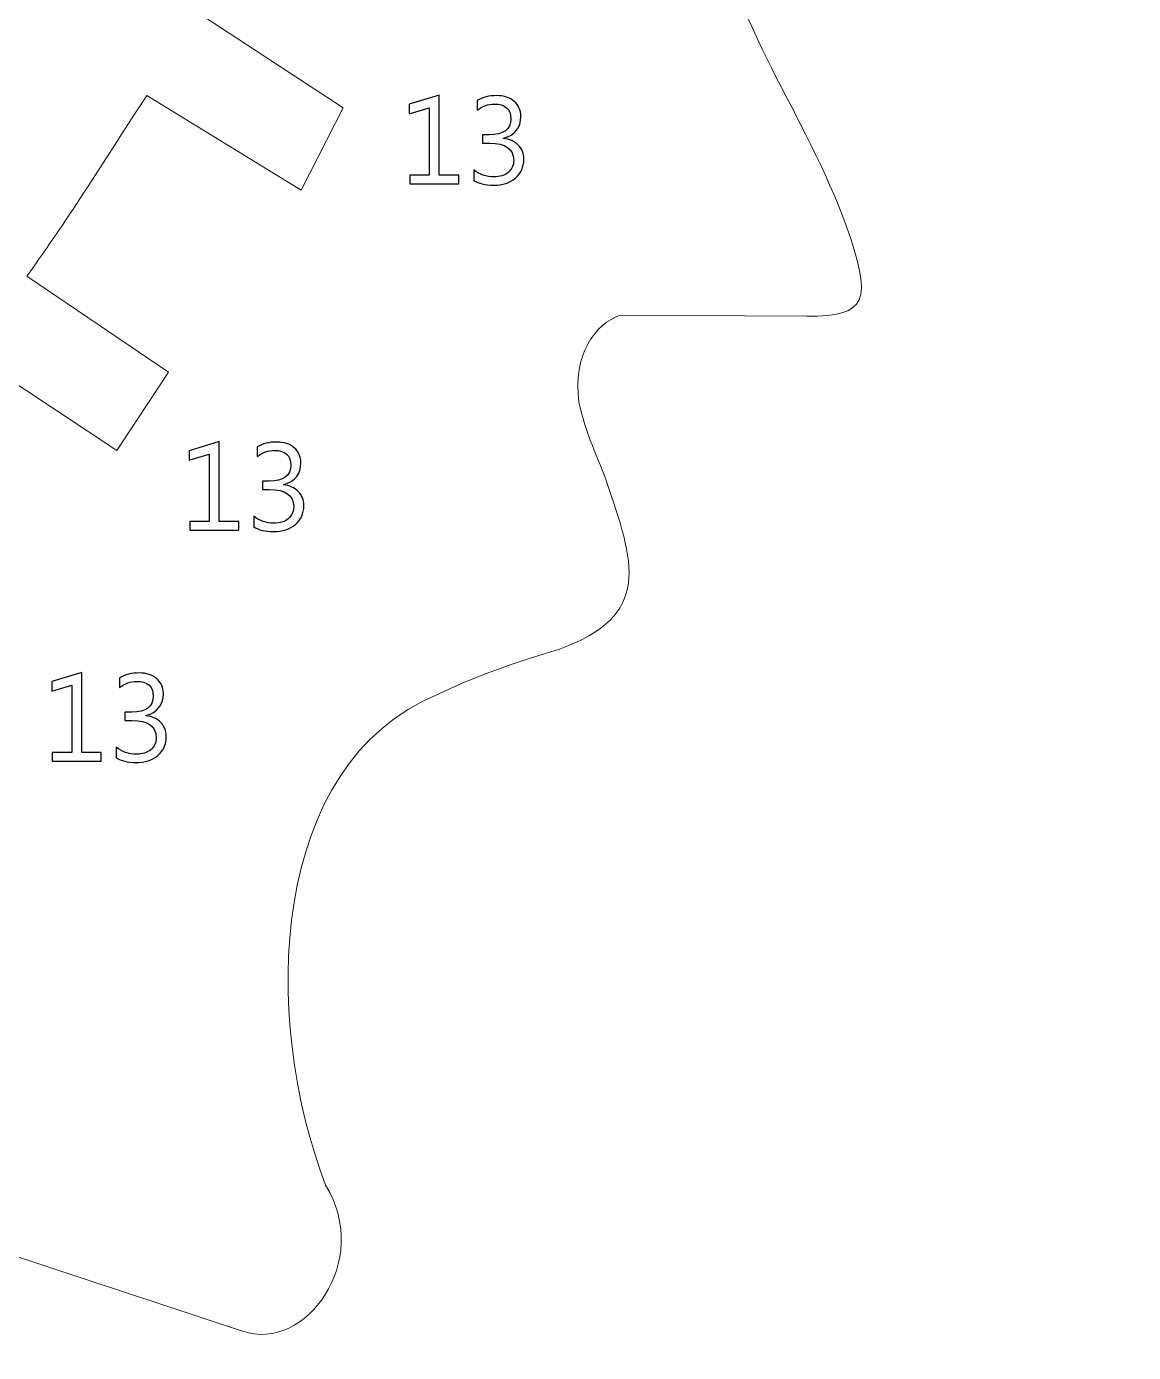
# Model space of a CAD drawing. Header units: centimetres. Extents: x -19.4 to 19.9, y -26.5 to 22.7.
# Drawn here: x -8.657 to -4.869, y -14.637 to -10.098 of the extents above; entities that cross this region are included whole.
import ezdxf

# ---------------------------------------------------------------- set-up
doc = ezdxf.new("R2010")
doc.units = ezdxf.units.CM
doc.header["$MEASUREMENT"] = 0
doc.layers.add('Camada 1', color=7, linetype='Continuous')

msp = doc.modelspace()

# ---------------------------------------------------------------- linework, layer by layer
at = {"layer": 'Camada 1', "color": 7, "lineweight": 9}
msp.add_open_spline([(-6.76683, -11.38278), (-6.74871, -11.4697), (-6.72295, -11.52728), (-6.67687, -11.64164), (-6.67687, -11.64164), (-6.57445, -11.94024), (-6.51593, -12.1125), (-6.83295, -12.22936), (-6.83295, -12.22936), (-6.99585, -12.2767), (-7.13297, -12.32834), (-7.24879, -12.38358), (-7.24879, -12.38358), (-7.82757, -12.62274), (-7.85527, -13.48484), (-7.63347, -14.06444), (-7.63347, -14.06444), (-7.47421, -14.32374), (-7.70117, -14.63668), (-7.91789, -14.5641), (-7.91789, -14.5641), (-7.91789, -14.5641), (-10.08633, -13.84716), (-10.08633, -13.84716), (-10.08633, -13.84716), (-10.02393, -13.61204), (-9.96019, -13.38448), (-9.87633, -13.1494), (-9.87633, -13.1494), (-9.87633, -13.1494), (-9.33239, -13.37182), (-9.33239, -13.37182), (-9.33239, -13.37182), (-9.33239, -13.37182), (-9.22481, -13.0654), (-9.22481, -13.0654), (-9.22481, -13.0654), (-9.22481, -13.0654), (-9.76633, -12.83164), (-9.76633, -12.83164), (-9.76633, -12.83164), (-9.64873, -12.57712), (-9.54787, -12.33492), (-9.41765, -12.09314), (-9.41765, -12.09314), (-9.41765, -12.09314), (-8.85809, -12.40204), (-8.85809, -12.40204), (-8.85809, -12.40204), (-8.85809, -12.40204), (-8.69055, -12.12446), (-8.69055, -12.12446), (-8.69055, -12.12446), (-8.69055, -12.12446), (-9.24659, -11.80396), (-9.24659, -11.80396), (-9.24659, -11.80396), (-9.11901, -11.58828), (-8.99819, -11.4043), (-8.86359, -11.20852), (-8.86359, -11.20852), (-8.86359, -11.20852), (-8.34777, -11.54894), (-8.34777, -11.54894), (-8.34777, -11.54894), (-8.34777, -11.54894), (-8.17145, -11.28124), (-8.17145, -11.28124), (-8.17145, -11.28124), (-8.17145, -11.28124), (-8.65591, -10.9527), (-8.65591, -10.9527), (-8.65591, -10.9527), (-8.51197, -10.75264), (-8.37829, -10.5387), (-8.24583, -10.334), (-8.24583, -10.334), (-8.24583, -10.334), (-7.71707, -10.65832), (-7.71707, -10.65832), (-7.71707, -10.65832), (-7.71707, -10.65832), (-7.57381, -10.37686), (-7.57381, -10.37686), (-7.57381, -10.37686), (-7.57381, -10.37686), (-8.09615, -10.03456), (-8.09615, -10.03456), (-8.09615, -10.03456), (-7.59241, -9.0435), (-8.27941, -8.2905), (-9.04069, -8.12904), (-9.04069, -8.12904), (-10.66691, -7.8021), (-12.06541, -7.94906), (-13.56203, -8.7614), (-13.56203, -8.7614), (-14.57819, -9.28674), (-15.58061, -9.91446), (-16.57491, -10.54602), (-16.57491, -10.54602), (-17.18455, -10.87594), (-17.60471, -11.19962), (-18.30145, -11.43736), (-18.30145, -11.43736), (-18.51791, -11.50392), (-18.64075, -11.5434), (-18.72211, -11.50068), (-18.72211, -11.50068), (-19.04599, -10.97724), (-19.24217, -10.20448), (-19.20103, -8.4666), (-19.20103, -8.4666), (-19.09115, -6.9704), (-18.98011, -6.23318), (-18.64917, -5.71282), (-18.64917, -5.71282), (-18.12843, -5.41954), (-16.42983, -5.4732), (-14.17279, -5.69644), (-14.17279, -5.69644), (-12.59713, -5.8132), (-10.94901, -6.11576), (-9.20945, -6.08744), (-9.20945, -6.08744), (-8.42445, -6.06216), (-7.82795, -5.0482), (-7.06097, -3.88938), (-7.06097, -3.88938), (-6.64491, -3.95778), (-6.30525, -3.89046), (-6.08249, -3.7006), (-6.08249, -3.7006), (-5.86699, -3.49026), (-5.74617, -3.24138), (-5.75059, -2.94712), (-5.75059, -2.94712), (-5.75149, -2.86314), (-5.69279, -2.8323), (-5.59957, -2.86608), (-5.59957, -2.86608), (-4.47221, -3.0973), (-3.40305, -3.22804), (-2.41895, -3.22062), (-2.41895, -3.22062), (-2.41895, -3.22062), (-1.77003, -3.23234), (-1.77003, -3.23234), (-1.77003, -3.23234), (-0.87447, -3.24906), (-0.32399, -3.41642), (-0.18121, -3.97342), (-0.18121, -3.97342), (-0.14813, -4.13554), (-0.15543, -5.22904), (-0.15387, -5.43948), (-0.15387, -5.43948), (-0.15387, -5.43948), (-0.15743, -7.64222), (-0.15743, -7.64222), (-0.15743, -7.64222), (-0.15743, -7.64222), (-2.20267, -7.645), (-2.20267, -7.645), (-2.20267, -7.645), (-2.20267, -7.645), (-2.19953, -7.97034), (-2.19953, -7.97034), (-2.19953, -7.97034), (-2.19953, -7.97034), (-0.15701, -7.97596), (-0.15701, -7.97596), (-0.15701, -7.97596), (-0.15701, -7.97596), (-0.16645, -10.71776), (-0.16645, -10.71776), (-0.16645, -10.71776), (-0.16645, -10.71776), (-0.75615, -10.77694), (-0.75615, -10.77694), (-0.75615, -10.77694), (-0.75615, -10.77694), (-1.04291, -9.16998), (-1.04291, -9.16998), (-1.04291, -9.16998), (-1.04291, -9.16998), (-2.87295, -9.44022), (-2.87295, -9.44022), (-2.87295, -9.44022), (-2.87295, -9.44022), (-2.57195, -10.98864), (-2.57195, -10.98864), (-2.57195, -10.98864), (-2.57195, -10.98864), (-3.53409, -11.08754), (-3.53409, -11.08754), (-3.53409, -11.08754), (-3.53855, -10.7036), (-3.58297, -10.33826), (-3.67875, -10.00016), (-3.67875, -10.00016), (-3.80783, -9.55308), (-3.96665, -9.2158), (-4.20319, -9.13908), (-4.20319, -9.13908), (-4.20319, -9.13908), (-6.13297, -9.13932), (-6.13297, -9.13932), (-6.13297, -9.13932), (-6.27051, -9.14652), (-6.33229, -9.3669), (-6.28679, -9.711), (-6.28679, -9.711), (-6.25047, -10.08376), (-5.99101, -10.392), (-5.85165, -10.7826), (-5.85165, -10.7826), (-5.75939, -11.04118), (-5.78273, -11.09112), (-5.98721, -11.08974), (-5.98721, -11.08974), (-5.98721, -11.08974), (-6.62533, -11.08666), (-6.62533, -11.08666), (-6.62533, -11.08666), (-6.71087, -11.11392), (-6.78947, -11.22472), (-6.76683, -11.38278)], degree=3, knots=[0, 0, 0, 0, 0.0172414, 0.0172414, 0.0172414, 0.0172414, 0.0344828, 0.0344828, 0.0344828, 0.0344828, 0.0517241, 0.0517241, 0.0517241, 0.0517241, 0.0689655, 0.0689655, 0.0689655, 0.0689655, 0.0862069, 0.0862069, 0.0862069, 0.0862069, 0.1034483, 0.1034483, 0.1034483, 0.1034483, 0.1206897, 0.1206897, 0.1206897, 0.1206897, 0.137931, 0.137931, 0.137931, 0.137931, 0.1551724, 0.1551724, 0.1551724, 0.1551724, 0.1724138, 0.1724138, 0.1724138, 0.1724138, 0.1896552, 0.1896552, 0.1896552, 0.1896552, 0.2068966, 0.2068966, 0.2068966, 0.2068966, 0.2241379, 0.2241379, 0.2241379, 0.2241379, 0.2413793, 0.2413793, 0.2413793, 0.2413793, 0.2586207, 0.2586207, 0.2586207, 0.2586207, 0.2758621, 0.2758621, 0.2758621, 0.2758621, 0.2931034, 0.2931034, 0.2931034, 0.2931034, 0.3103448, 0.3103448, 0.3103448, 0.3103448, 0.3275862, 0.3275862, 0.3275862, 0.3275862, 0.3448276, 0.3448276, 0.3448276, 0.3448276, 0.362069, 0.362069, 0.362069, 0.362069, 0.3793103, 0.3793103, 0.3793103, 0.3793103, 0.3965517, 0.3965517, 0.3965517, 0.3965517, 0.4137931, 0.4137931, 0.4137931, 0.4137931, 0.4310345, 0.4310345, 0.4310345, 0.4310345, 0.4482759, 0.4482759, 0.4482759, 0.4482759, 0.4655172, 0.4655172, 0.4655172, 0.4655172, 0.4827586, 0.4827586, 0.4827586, 0.4827586, 0.5, 0.5, 0.5, 0.5, 0.5172414, 0.5172414, 0.5172414, 0.5172414, 0.5344828, 0.5344828, 0.5344828, 0.5344828, 0.5517241, 0.5517241, 0.5517241, 0.5517241, 0.5689655, 0.5689655, 0.5689655, 0.5689655, 0.5862069, 0.5862069, 0.5862069, 0.5862069, 0.6034483, 0.6034483, 0.6034483, 0.6034483, 0.6206897, 0.6206897, 0.6206897, 0.6206897, 0.637931, 0.637931, 0.637931, 0.637931, 0.6551724, 0.6551724, 0.6551724, 0.6551724, 0.6724138, 0.6724138, 0.6724138, 0.6724138, 0.6896552, 0.6896552, 0.6896552, 0.6896552, 0.7068966, 0.7068966, 0.7068966, 0.7068966, 0.7241379, 0.7241379, 0.7241379, 0.7241379, 0.7413793, 0.7413793, 0.7413793, 0.7413793, 0.7586207, 0.7586207, 0.7586207, 0.7586207, 0.7758621, 0.7758621, 0.7758621, 0.7758621, 0.7931034, 0.7931034, 0.7931034, 0.7931034, 0.8103448, 0.8103448, 0.8103448, 0.8103448, 0.8275862, 0.8275862, 0.8275862, 0.8275862, 0.8448276, 0.8448276, 0.8448276, 0.8448276, 0.862069, 0.862069, 0.862069, 0.862069, 0.8793103, 0.8793103, 0.8793103, 0.8793103, 0.8965517, 0.8965517, 0.8965517, 0.8965517, 0.9137931, 0.9137931, 0.9137931, 0.9137931, 0.9310345, 0.9310345, 0.9310345, 0.9310345, 0.9482759, 0.9482759, 0.9482759, 0.9482759, 0.9655172, 0.9655172, 0.9655172, 0.9655172, 1, 1, 1, 1], dxfattribs=at)
at = {"layer": 'Camada 1', "color": 7}
for points, knots in [([(-7.17802, -10.6361), (-7.17802, -10.6361), (-7.34566, -10.6361), (-7.34566, -10.6361), (-7.34566, -10.6361), (-7.34566, -10.6361), (-7.34566, -10.60647), (-7.34566, -10.60647), (-7.34566, -10.60647), (-7.34566, -10.60647), (-7.27878, -10.60647), (-7.27878, -10.60647), (-7.27878, -10.60647), (-7.27878, -10.60647), (-7.27878, -10.37603), (-7.27878, -10.37603), (-7.27878, -10.37603), (-7.27878, -10.37603), (-7.34736, -10.39649), (-7.34736, -10.39649), (-7.34736, -10.39649), (-7.34736, -10.39649), (-7.34736, -10.36432), (-7.34736, -10.36432), (-7.34736, -10.36432), (-7.34736, -10.36432), (-7.24491, -10.33299), (-7.24491, -10.33299), (-7.24491, -10.33299), (-7.24491, -10.33299), (-7.24491, -10.60647), (-7.24491, -10.60647), (-7.24491, -10.60647), (-7.24491, -10.60647), (-7.17802, -10.60647), (-7.17802, -10.60647), (-7.17802, -10.60647), (-7.17802, -10.60647), (-7.17802, -10.6361), (-7.17802, -10.6361)], [0, 0, 0, 0, 0.0909091, 0.0909091, 0.0909091, 0.0909091, 0.1818182, 0.1818182, 0.1818182, 0.1818182, 0.2727273, 0.2727273, 0.2727273, 0.2727273, 0.3636364, 0.3636364, 0.3636364, 0.3636364, 0.4545455, 0.4545455, 0.4545455, 0.4545455, 0.5454545, 0.5454545, 0.5454545, 0.5454545, 0.6363636, 0.6363636, 0.6363636, 0.6363636, 0.7272727, 0.7272727, 0.7272727, 0.7272727, 0.8181818, 0.8181818, 0.8181818, 0.8181818, 1, 1, 1, 1]), ([(-7.1268, -10.62509), (-7.1268, -10.62509), (-7.1268, -10.58869), (-7.1268, -10.58869), (-7.1268, -10.58869), (-7.10655, -10.60477), (-7.08362, -10.61282), (-7.05814, -10.61282), (-7.05814, -10.61282), (-7.0374, -10.61282), (-7.02089, -10.60767), (-7.00854, -10.59729), (-7.00854, -10.59729), (-6.9962, -10.58692), (-6.99006, -10.57295), (-6.99006, -10.55545), (-6.99006, -10.55545), (-6.99006, -10.51665), (-7.01757, -10.49724), (-7.07254, -10.49724), (-7.07254, -10.49724), (-7.07254, -10.49724), (-7.09716, -10.49724), (-7.09716, -10.49724), (-7.09716, -10.49724), (-7.09716, -10.49724), (-7.09716, -10.46846), (-7.09716, -10.46846), (-7.09716, -10.46846), (-7.09716, -10.46846), (-7.07374, -10.46846), (-7.07374, -10.46846), (-7.07374, -10.46846), (-7.0247, -10.46846), (-7.00022, -10.45025), (-7.00022, -10.41392), (-7.00022, -10.41392), (-7.00022, -10.38026), (-7.01892, -10.36347), (-7.05631, -10.36347), (-7.05631, -10.36347), (-7.07719, -10.36347), (-7.09688, -10.37052), (-7.11537, -10.38464), (-7.11537, -10.38464), (-7.11537, -10.38464), (-7.11537, -10.35162), (-7.11537, -10.35162), (-7.11537, -10.35162), (-7.09632, -10.34033), (-7.07381, -10.33468), (-7.04791, -10.33468), (-7.04791, -10.33468), (-7.02294, -10.33468), (-7.00297, -10.34131), (-6.98794, -10.35451), (-6.98794, -10.35451), (-6.97298, -10.36777), (-6.9655, -10.38471), (-6.9655, -10.40538), (-6.9655, -10.40538), (-6.9655, -10.4444), (-6.98533, -10.46952), (-7.02505, -10.48066), (-7.02505, -10.48066), (-7.02505, -10.48066), (-7.02505, -10.48151), (-7.02505, -10.48151), (-7.02505, -10.48151), (-7.00375, -10.48356), (-6.98681, -10.49104), (-6.97425, -10.50395), (-6.97425, -10.50395), (-6.96162, -10.51686), (-6.95534, -10.53295), (-6.95534, -10.55221), (-6.95534, -10.55221), (-6.95534, -10.57888), (-6.96487, -10.60033), (-6.98399, -10.6167), (-6.98399, -10.6167), (-7.00311, -10.633), (-7.0283, -10.64118), (-7.05956, -10.64118), (-7.05956, -10.64118), (-7.08771, -10.64118), (-7.11014, -10.63582), (-7.1268, -10.62509)], [0, 0, 0, 0, 0.0434783, 0.0434783, 0.0434783, 0.0434783, 0.0869565, 0.0869565, 0.0869565, 0.0869565, 0.1304348, 0.1304348, 0.1304348, 0.1304348, 0.173913, 0.173913, 0.173913, 0.173913, 0.2173913, 0.2173913, 0.2173913, 0.2173913, 0.2608696, 0.2608696, 0.2608696, 0.2608696, 0.3043478, 0.3043478, 0.3043478, 0.3043478, 0.3478261, 0.3478261, 0.3478261, 0.3478261, 0.3913043, 0.3913043, 0.3913043, 0.3913043, 0.4347826, 0.4347826, 0.4347826, 0.4347826, 0.4782609, 0.4782609, 0.4782609, 0.4782609, 0.5217391, 0.5217391, 0.5217391, 0.5217391, 0.5652174, 0.5652174, 0.5652174, 0.5652174, 0.6086957, 0.6086957, 0.6086957, 0.6086957, 0.6521739, 0.6521739, 0.6521739, 0.6521739, 0.6956522, 0.6956522, 0.6956522, 0.6956522, 0.7391304, 0.7391304, 0.7391304, 0.7391304, 0.7826087, 0.7826087, 0.7826087, 0.7826087, 0.826087, 0.826087, 0.826087, 0.826087, 0.8695652, 0.8695652, 0.8695652, 0.8695652, 0.9130435, 0.9130435, 0.9130435, 0.9130435, 1, 1, 1, 1]), ([(-7.93082, -11.82176), (-7.93082, -11.82176), (-8.09846, -11.82176), (-8.09846, -11.82176), (-8.09846, -11.82176), (-8.09846, -11.82176), (-8.09846, -11.79213), (-8.09846, -11.79213), (-8.09846, -11.79213), (-8.09846, -11.79213), (-8.03158, -11.79213), (-8.03158, -11.79213), (-8.03158, -11.79213), (-8.03158, -11.79213), (-8.03158, -11.56169), (-8.03158, -11.56169), (-8.03158, -11.56169), (-8.03158, -11.56169), (-8.10016, -11.58215), (-8.10016, -11.58215), (-8.10016, -11.58215), (-8.10016, -11.58215), (-8.10016, -11.54998), (-8.10016, -11.54998), (-8.10016, -11.54998), (-8.10016, -11.54998), (-7.99771, -11.51865), (-7.99771, -11.51865), (-7.99771, -11.51865), (-7.99771, -11.51865), (-7.99771, -11.79213), (-7.99771, -11.79213), (-7.99771, -11.79213), (-7.99771, -11.79213), (-7.93082, -11.79213), (-7.93082, -11.79213), (-7.93082, -11.79213), (-7.93082, -11.79213), (-7.93082, -11.82176), (-7.93082, -11.82176)], [0, 0, 0, 0, 0.0909091, 0.0909091, 0.0909091, 0.0909091, 0.1818182, 0.1818182, 0.1818182, 0.1818182, 0.2727273, 0.2727273, 0.2727273, 0.2727273, 0.3636364, 0.3636364, 0.3636364, 0.3636364, 0.4545455, 0.4545455, 0.4545455, 0.4545455, 0.5454545, 0.5454545, 0.5454545, 0.5454545, 0.6363636, 0.6363636, 0.6363636, 0.6363636, 0.7272727, 0.7272727, 0.7272727, 0.7272727, 0.8181818, 0.8181818, 0.8181818, 0.8181818, 1, 1, 1, 1]), ([(-7.8796, -11.81075), (-7.8796, -11.81075), (-7.8796, -11.77435), (-7.8796, -11.77435), (-7.8796, -11.77435), (-7.85935, -11.79043), (-7.83642, -11.79848), (-7.81094, -11.79848), (-7.81094, -11.79848), (-7.7902, -11.79848), (-7.77369, -11.79333), (-7.76134, -11.78295), (-7.76134, -11.78295), (-7.749, -11.77258), (-7.74286, -11.75861), (-7.74286, -11.74111), (-7.74286, -11.74111), (-7.74286, -11.70231), (-7.77037, -11.6829), (-7.82534, -11.6829), (-7.82534, -11.6829), (-7.82534, -11.6829), (-7.84996, -11.6829), (-7.84996, -11.6829), (-7.84996, -11.6829), (-7.84996, -11.6829), (-7.84996, -11.65412), (-7.84996, -11.65412), (-7.84996, -11.65412), (-7.84996, -11.65412), (-7.82654, -11.65412), (-7.82654, -11.65412), (-7.82654, -11.65412), (-7.7775, -11.65412), (-7.75302, -11.63591), (-7.75302, -11.59958), (-7.75302, -11.59958), (-7.75302, -11.56592), (-7.77172, -11.54913), (-7.80911, -11.54913), (-7.80911, -11.54913), (-7.82999, -11.54913), (-7.84968, -11.55618), (-7.86817, -11.5703), (-7.86817, -11.5703), (-7.86817, -11.5703), (-7.86817, -11.53728), (-7.86817, -11.53728), (-7.86817, -11.53728), (-7.84912, -11.52599), (-7.82661, -11.52034), (-7.80071, -11.52034), (-7.80071, -11.52034), (-7.77574, -11.52034), (-7.75577, -11.52697), (-7.74074, -11.54017), (-7.74074, -11.54017), (-7.72578, -11.55343), (-7.7183, -11.57037), (-7.7183, -11.59104), (-7.7183, -11.59104), (-7.7183, -11.63006), (-7.73813, -11.65518), (-7.77785, -11.66632), (-7.77785, -11.66632), (-7.77785, -11.66632), (-7.77785, -11.66717), (-7.77785, -11.66717), (-7.77785, -11.66717), (-7.75655, -11.66922), (-7.73961, -11.6767), (-7.72705, -11.68961), (-7.72705, -11.68961), (-7.71442, -11.70252), (-7.70814, -11.71861), (-7.70814, -11.73787), (-7.70814, -11.73787), (-7.70814, -11.76454), (-7.71767, -11.78599), (-7.73679, -11.80236), (-7.73679, -11.80236), (-7.75591, -11.81866), (-7.7811, -11.82684), (-7.81236, -11.82684), (-7.81236, -11.82684), (-7.84051, -11.82684), (-7.86294, -11.82148), (-7.8796, -11.81075)], [0, 0, 0, 0, 0.0434783, 0.0434783, 0.0434783, 0.0434783, 0.0869565, 0.0869565, 0.0869565, 0.0869565, 0.1304348, 0.1304348, 0.1304348, 0.1304348, 0.173913, 0.173913, 0.173913, 0.173913, 0.2173913, 0.2173913, 0.2173913, 0.2173913, 0.2608696, 0.2608696, 0.2608696, 0.2608696, 0.3043478, 0.3043478, 0.3043478, 0.3043478, 0.3478261, 0.3478261, 0.3478261, 0.3478261, 0.3913043, 0.3913043, 0.3913043, 0.3913043, 0.4347826, 0.4347826, 0.4347826, 0.4347826, 0.4782609, 0.4782609, 0.4782609, 0.4782609, 0.5217391, 0.5217391, 0.5217391, 0.5217391, 0.5652174, 0.5652174, 0.5652174, 0.5652174, 0.6086957, 0.6086957, 0.6086957, 0.6086957, 0.6521739, 0.6521739, 0.6521739, 0.6521739, 0.6956522, 0.6956522, 0.6956522, 0.6956522, 0.7391304, 0.7391304, 0.7391304, 0.7391304, 0.7826087, 0.7826087, 0.7826087, 0.7826087, 0.826087, 0.826087, 0.826087, 0.826087, 0.8695652, 0.8695652, 0.8695652, 0.8695652, 0.9130435, 0.9130435, 0.9130435, 0.9130435, 1, 1, 1, 1]), ([(-8.40132, -12.6122), (-8.40132, -12.6122), (-8.56896, -12.6122), (-8.56896, -12.6122), (-8.56896, -12.6122), (-8.56896, -12.6122), (-8.56896, -12.58257), (-8.56896, -12.58257), (-8.56896, -12.58257), (-8.56896, -12.58257), (-8.50208, -12.58257), (-8.50208, -12.58257), (-8.50208, -12.58257), (-8.50208, -12.58257), (-8.50208, -12.35213), (-8.50208, -12.35213), (-8.50208, -12.35213), (-8.50208, -12.35213), (-8.57066, -12.37259), (-8.57066, -12.37259), (-8.57066, -12.37259), (-8.57066, -12.37259), (-8.57066, -12.34042), (-8.57066, -12.34042), (-8.57066, -12.34042), (-8.57066, -12.34042), (-8.46821, -12.30909), (-8.46821, -12.30909), (-8.46821, -12.30909), (-8.46821, -12.30909), (-8.46821, -12.58257), (-8.46821, -12.58257), (-8.46821, -12.58257), (-8.46821, -12.58257), (-8.40132, -12.58257), (-8.40132, -12.58257), (-8.40132, -12.58257), (-8.40132, -12.58257), (-8.40132, -12.6122), (-8.40132, -12.6122)], [0, 0, 0, 0, 0.0909091, 0.0909091, 0.0909091, 0.0909091, 0.1818182, 0.1818182, 0.1818182, 0.1818182, 0.2727273, 0.2727273, 0.2727273, 0.2727273, 0.3636364, 0.3636364, 0.3636364, 0.3636364, 0.4545455, 0.4545455, 0.4545455, 0.4545455, 0.5454545, 0.5454545, 0.5454545, 0.5454545, 0.6363636, 0.6363636, 0.6363636, 0.6363636, 0.7272727, 0.7272727, 0.7272727, 0.7272727, 0.8181818, 0.8181818, 0.8181818, 0.8181818, 1, 1, 1, 1]), ([(-8.3501, -12.60119), (-8.3501, -12.60119), (-8.3501, -12.56479), (-8.3501, -12.56479), (-8.3501, -12.56479), (-8.32985, -12.58087), (-8.30692, -12.58892), (-8.28144, -12.58892), (-8.28144, -12.58892), (-8.2607, -12.58892), (-8.24419, -12.58377), (-8.23184, -12.57339), (-8.23184, -12.57339), (-8.2195, -12.56302), (-8.21336, -12.54905), (-8.21336, -12.53155), (-8.21336, -12.53155), (-8.21336, -12.49275), (-8.24087, -12.47334), (-8.29584, -12.47334), (-8.29584, -12.47334), (-8.29584, -12.47334), (-8.32046, -12.47334), (-8.32046, -12.47334), (-8.32046, -12.47334), (-8.32046, -12.47334), (-8.32046, -12.44456), (-8.32046, -12.44456), (-8.32046, -12.44456), (-8.32046, -12.44456), (-8.29704, -12.44456), (-8.29704, -12.44456), (-8.29704, -12.44456), (-8.248, -12.44456), (-8.22352, -12.42635), (-8.22352, -12.39002), (-8.22352, -12.39002), (-8.22352, -12.35636), (-8.24222, -12.33957), (-8.27961, -12.33957), (-8.27961, -12.33957), (-8.30049, -12.33957), (-8.32018, -12.34662), (-8.33867, -12.36074), (-8.33867, -12.36074), (-8.33867, -12.36074), (-8.33867, -12.32772), (-8.33867, -12.32772), (-8.33867, -12.32772), (-8.31962, -12.31643), (-8.29711, -12.31078), (-8.27121, -12.31078), (-8.27121, -12.31078), (-8.24624, -12.31078), (-8.22627, -12.31741), (-8.21124, -12.33061), (-8.21124, -12.33061), (-8.19628, -12.34387), (-8.1888, -12.36081), (-8.1888, -12.38148), (-8.1888, -12.38148), (-8.1888, -12.4205), (-8.20863, -12.44562), (-8.24835, -12.45676), (-8.24835, -12.45676), (-8.24835, -12.45676), (-8.24835, -12.45761), (-8.24835, -12.45761), (-8.24835, -12.45761), (-8.22705, -12.45966), (-8.21011, -12.46714), (-8.19755, -12.48005), (-8.19755, -12.48005), (-8.18492, -12.49296), (-8.17864, -12.50905), (-8.17864, -12.52831), (-8.17864, -12.52831), (-8.17864, -12.55498), (-8.18817, -12.57643), (-8.20729, -12.5928), (-8.20729, -12.5928), (-8.22641, -12.6091), (-8.2516, -12.61728), (-8.28286, -12.61728), (-8.28286, -12.61728), (-8.31101, -12.61728), (-8.33344, -12.61192), (-8.3501, -12.60119)], [0, 0, 0, 0, 0.0434783, 0.0434783, 0.0434783, 0.0434783, 0.0869565, 0.0869565, 0.0869565, 0.0869565, 0.1304348, 0.1304348, 0.1304348, 0.1304348, 0.173913, 0.173913, 0.173913, 0.173913, 0.2173913, 0.2173913, 0.2173913, 0.2173913, 0.2608696, 0.2608696, 0.2608696, 0.2608696, 0.3043478, 0.3043478, 0.3043478, 0.3043478, 0.3478261, 0.3478261, 0.3478261, 0.3478261, 0.3913043, 0.3913043, 0.3913043, 0.3913043, 0.4347826, 0.4347826, 0.4347826, 0.4347826, 0.4782609, 0.4782609, 0.4782609, 0.4782609, 0.5217391, 0.5217391, 0.5217391, 0.5217391, 0.5652174, 0.5652174, 0.5652174, 0.5652174, 0.6086957, 0.6086957, 0.6086957, 0.6086957, 0.6521739, 0.6521739, 0.6521739, 0.6521739, 0.6956522, 0.6956522, 0.6956522, 0.6956522, 0.7391304, 0.7391304, 0.7391304, 0.7391304, 0.7826087, 0.7826087, 0.7826087, 0.7826087, 0.826087, 0.826087, 0.826087, 0.826087, 0.8695652, 0.8695652, 0.8695652, 0.8695652, 0.9130435, 0.9130435, 0.9130435, 0.9130435, 1, 1, 1, 1])]:
    msp.add_open_spline(points, degree=3, knots=knots, dxfattribs=at)
at = {"layer": 'Camada 1', "color": 250, "lineweight": 9}
for points, knots in [([(-7.17802, -10.6361), (-7.17802, -10.6361), (-7.34566, -10.6361), (-7.34566, -10.6361), (-7.34566, -10.6361), (-7.34566, -10.6361), (-7.34566, -10.60647), (-7.34566, -10.60647), (-7.34566, -10.60647), (-7.34566, -10.60647), (-7.27878, -10.60647), (-7.27878, -10.60647), (-7.27878, -10.60647), (-7.27878, -10.60647), (-7.27878, -10.37603), (-7.27878, -10.37603), (-7.27878, -10.37603), (-7.27878, -10.37603), (-7.34736, -10.39649), (-7.34736, -10.39649), (-7.34736, -10.39649), (-7.34736, -10.39649), (-7.34736, -10.36432), (-7.34736, -10.36432), (-7.34736, -10.36432), (-7.34736, -10.36432), (-7.24491, -10.33299), (-7.24491, -10.33299), (-7.24491, -10.33299), (-7.24491, -10.33299), (-7.24491, -10.60647), (-7.24491, -10.60647), (-7.24491, -10.60647), (-7.24491, -10.60647), (-7.17802, -10.60647), (-7.17802, -10.60647), (-7.17802, -10.60647), (-7.17802, -10.60647), (-7.17802, -10.6361), (-7.17802, -10.6361)], [0, 0, 0, 0, 0.0909091, 0.0909091, 0.0909091, 0.0909091, 0.1818182, 0.1818182, 0.1818182, 0.1818182, 0.2727273, 0.2727273, 0.2727273, 0.2727273, 0.3636364, 0.3636364, 0.3636364, 0.3636364, 0.4545455, 0.4545455, 0.4545455, 0.4545455, 0.5454545, 0.5454545, 0.5454545, 0.5454545, 0.6363636, 0.6363636, 0.6363636, 0.6363636, 0.7272727, 0.7272727, 0.7272727, 0.7272727, 0.8181818, 0.8181818, 0.8181818, 0.8181818, 1, 1, 1, 1]), ([(-7.1268, -10.62509), (-7.1268, -10.62509), (-7.1268, -10.58869), (-7.1268, -10.58869), (-7.1268, -10.58869), (-7.10655, -10.60477), (-7.08362, -10.61282), (-7.05814, -10.61282), (-7.05814, -10.61282), (-7.0374, -10.61282), (-7.02089, -10.60767), (-7.00854, -10.59729), (-7.00854, -10.59729), (-6.9962, -10.58692), (-6.99006, -10.57295), (-6.99006, -10.55545), (-6.99006, -10.55545), (-6.99006, -10.51665), (-7.01757, -10.49724), (-7.07254, -10.49724), (-7.07254, -10.49724), (-7.07254, -10.49724), (-7.09716, -10.49724), (-7.09716, -10.49724), (-7.09716, -10.49724), (-7.09716, -10.49724), (-7.09716, -10.46846), (-7.09716, -10.46846), (-7.09716, -10.46846), (-7.09716, -10.46846), (-7.07374, -10.46846), (-7.07374, -10.46846), (-7.07374, -10.46846), (-7.0247, -10.46846), (-7.00022, -10.45025), (-7.00022, -10.41392), (-7.00022, -10.41392), (-7.00022, -10.38026), (-7.01892, -10.36347), (-7.05631, -10.36347), (-7.05631, -10.36347), (-7.07719, -10.36347), (-7.09688, -10.37052), (-7.11537, -10.38464), (-7.11537, -10.38464), (-7.11537, -10.38464), (-7.11537, -10.35162), (-7.11537, -10.35162), (-7.11537, -10.35162), (-7.09632, -10.34033), (-7.07381, -10.33468), (-7.04791, -10.33468), (-7.04791, -10.33468), (-7.02294, -10.33468), (-7.00297, -10.34131), (-6.98794, -10.35451), (-6.98794, -10.35451), (-6.97298, -10.36777), (-6.9655, -10.38471), (-6.9655, -10.40538), (-6.9655, -10.40538), (-6.9655, -10.4444), (-6.98533, -10.46952), (-7.02505, -10.48066), (-7.02505, -10.48066), (-7.02505, -10.48066), (-7.02505, -10.48151), (-7.02505, -10.48151), (-7.02505, -10.48151), (-7.00375, -10.48356), (-6.98681, -10.49104), (-6.97425, -10.50395), (-6.97425, -10.50395), (-6.96162, -10.51686), (-6.95534, -10.53295), (-6.95534, -10.55221), (-6.95534, -10.55221), (-6.95534, -10.57888), (-6.96487, -10.60033), (-6.98399, -10.6167), (-6.98399, -10.6167), (-7.00311, -10.633), (-7.0283, -10.64118), (-7.05956, -10.64118), (-7.05956, -10.64118), (-7.08771, -10.64118), (-7.11014, -10.63582), (-7.1268, -10.62509)], [0, 0, 0, 0, 0.0434783, 0.0434783, 0.0434783, 0.0434783, 0.0869565, 0.0869565, 0.0869565, 0.0869565, 0.1304348, 0.1304348, 0.1304348, 0.1304348, 0.173913, 0.173913, 0.173913, 0.173913, 0.2173913, 0.2173913, 0.2173913, 0.2173913, 0.2608696, 0.2608696, 0.2608696, 0.2608696, 0.3043478, 0.3043478, 0.3043478, 0.3043478, 0.3478261, 0.3478261, 0.3478261, 0.3478261, 0.3913043, 0.3913043, 0.3913043, 0.3913043, 0.4347826, 0.4347826, 0.4347826, 0.4347826, 0.4782609, 0.4782609, 0.4782609, 0.4782609, 0.5217391, 0.5217391, 0.5217391, 0.5217391, 0.5652174, 0.5652174, 0.5652174, 0.5652174, 0.6086957, 0.6086957, 0.6086957, 0.6086957, 0.6521739, 0.6521739, 0.6521739, 0.6521739, 0.6956522, 0.6956522, 0.6956522, 0.6956522, 0.7391304, 0.7391304, 0.7391304, 0.7391304, 0.7826087, 0.7826087, 0.7826087, 0.7826087, 0.826087, 0.826087, 0.826087, 0.826087, 0.8695652, 0.8695652, 0.8695652, 0.8695652, 0.9130435, 0.9130435, 0.9130435, 0.9130435, 1, 1, 1, 1]), ([(-7.93082, -11.82176), (-7.93082, -11.82176), (-8.09846, -11.82176), (-8.09846, -11.82176), (-8.09846, -11.82176), (-8.09846, -11.82176), (-8.09846, -11.79213), (-8.09846, -11.79213), (-8.09846, -11.79213), (-8.09846, -11.79213), (-8.03158, -11.79213), (-8.03158, -11.79213), (-8.03158, -11.79213), (-8.03158, -11.79213), (-8.03158, -11.56169), (-8.03158, -11.56169), (-8.03158, -11.56169), (-8.03158, -11.56169), (-8.10016, -11.58215), (-8.10016, -11.58215), (-8.10016, -11.58215), (-8.10016, -11.58215), (-8.10016, -11.54998), (-8.10016, -11.54998), (-8.10016, -11.54998), (-8.10016, -11.54998), (-7.99771, -11.51865), (-7.99771, -11.51865), (-7.99771, -11.51865), (-7.99771, -11.51865), (-7.99771, -11.79213), (-7.99771, -11.79213), (-7.99771, -11.79213), (-7.99771, -11.79213), (-7.93082, -11.79213), (-7.93082, -11.79213), (-7.93082, -11.79213), (-7.93082, -11.79213), (-7.93082, -11.82176), (-7.93082, -11.82176)], [0, 0, 0, 0, 0.0909091, 0.0909091, 0.0909091, 0.0909091, 0.1818182, 0.1818182, 0.1818182, 0.1818182, 0.2727273, 0.2727273, 0.2727273, 0.2727273, 0.3636364, 0.3636364, 0.3636364, 0.3636364, 0.4545455, 0.4545455, 0.4545455, 0.4545455, 0.5454545, 0.5454545, 0.5454545, 0.5454545, 0.6363636, 0.6363636, 0.6363636, 0.6363636, 0.7272727, 0.7272727, 0.7272727, 0.7272727, 0.8181818, 0.8181818, 0.8181818, 0.8181818, 1, 1, 1, 1]), ([(-7.8796, -11.81075), (-7.8796, -11.81075), (-7.8796, -11.77435), (-7.8796, -11.77435), (-7.8796, -11.77435), (-7.85935, -11.79043), (-7.83642, -11.79848), (-7.81094, -11.79848), (-7.81094, -11.79848), (-7.7902, -11.79848), (-7.77369, -11.79333), (-7.76134, -11.78295), (-7.76134, -11.78295), (-7.749, -11.77258), (-7.74286, -11.75861), (-7.74286, -11.74111), (-7.74286, -11.74111), (-7.74286, -11.70231), (-7.77037, -11.6829), (-7.82534, -11.6829), (-7.82534, -11.6829), (-7.82534, -11.6829), (-7.84996, -11.6829), (-7.84996, -11.6829), (-7.84996, -11.6829), (-7.84996, -11.6829), (-7.84996, -11.65412), (-7.84996, -11.65412), (-7.84996, -11.65412), (-7.84996, -11.65412), (-7.82654, -11.65412), (-7.82654, -11.65412), (-7.82654, -11.65412), (-7.7775, -11.65412), (-7.75302, -11.63591), (-7.75302, -11.59958), (-7.75302, -11.59958), (-7.75302, -11.56592), (-7.77172, -11.54913), (-7.80911, -11.54913), (-7.80911, -11.54913), (-7.82999, -11.54913), (-7.84968, -11.55618), (-7.86817, -11.5703), (-7.86817, -11.5703), (-7.86817, -11.5703), (-7.86817, -11.53728), (-7.86817, -11.53728), (-7.86817, -11.53728), (-7.84912, -11.52599), (-7.82661, -11.52034), (-7.80071, -11.52034), (-7.80071, -11.52034), (-7.77574, -11.52034), (-7.75577, -11.52697), (-7.74074, -11.54017), (-7.74074, -11.54017), (-7.72578, -11.55343), (-7.7183, -11.57037), (-7.7183, -11.59104), (-7.7183, -11.59104), (-7.7183, -11.63006), (-7.73813, -11.65518), (-7.77785, -11.66632), (-7.77785, -11.66632), (-7.77785, -11.66632), (-7.77785, -11.66717), (-7.77785, -11.66717), (-7.77785, -11.66717), (-7.75655, -11.66922), (-7.73961, -11.6767), (-7.72705, -11.68961), (-7.72705, -11.68961), (-7.71442, -11.70252), (-7.70814, -11.71861), (-7.70814, -11.73787), (-7.70814, -11.73787), (-7.70814, -11.76454), (-7.71767, -11.78599), (-7.73679, -11.80236), (-7.73679, -11.80236), (-7.75591, -11.81866), (-7.7811, -11.82684), (-7.81236, -11.82684), (-7.81236, -11.82684), (-7.84051, -11.82684), (-7.86294, -11.82148), (-7.8796, -11.81075)], [0, 0, 0, 0, 0.0434783, 0.0434783, 0.0434783, 0.0434783, 0.0869565, 0.0869565, 0.0869565, 0.0869565, 0.1304348, 0.1304348, 0.1304348, 0.1304348, 0.173913, 0.173913, 0.173913, 0.173913, 0.2173913, 0.2173913, 0.2173913, 0.2173913, 0.2608696, 0.2608696, 0.2608696, 0.2608696, 0.3043478, 0.3043478, 0.3043478, 0.3043478, 0.3478261, 0.3478261, 0.3478261, 0.3478261, 0.3913043, 0.3913043, 0.3913043, 0.3913043, 0.4347826, 0.4347826, 0.4347826, 0.4347826, 0.4782609, 0.4782609, 0.4782609, 0.4782609, 0.5217391, 0.5217391, 0.5217391, 0.5217391, 0.5652174, 0.5652174, 0.5652174, 0.5652174, 0.6086957, 0.6086957, 0.6086957, 0.6086957, 0.6521739, 0.6521739, 0.6521739, 0.6521739, 0.6956522, 0.6956522, 0.6956522, 0.6956522, 0.7391304, 0.7391304, 0.7391304, 0.7391304, 0.7826087, 0.7826087, 0.7826087, 0.7826087, 0.826087, 0.826087, 0.826087, 0.826087, 0.8695652, 0.8695652, 0.8695652, 0.8695652, 0.9130435, 0.9130435, 0.9130435, 0.9130435, 1, 1, 1, 1]), ([(-8.40132, -12.6122), (-8.40132, -12.6122), (-8.56896, -12.6122), (-8.56896, -12.6122), (-8.56896, -12.6122), (-8.56896, -12.6122), (-8.56896, -12.58257), (-8.56896, -12.58257), (-8.56896, -12.58257), (-8.56896, -12.58257), (-8.50208, -12.58257), (-8.50208, -12.58257), (-8.50208, -12.58257), (-8.50208, -12.58257), (-8.50208, -12.35213), (-8.50208, -12.35213), (-8.50208, -12.35213), (-8.50208, -12.35213), (-8.57066, -12.37259), (-8.57066, -12.37259), (-8.57066, -12.37259), (-8.57066, -12.37259), (-8.57066, -12.34042), (-8.57066, -12.34042), (-8.57066, -12.34042), (-8.57066, -12.34042), (-8.46821, -12.30909), (-8.46821, -12.30909), (-8.46821, -12.30909), (-8.46821, -12.30909), (-8.46821, -12.58257), (-8.46821, -12.58257), (-8.46821, -12.58257), (-8.46821, -12.58257), (-8.40132, -12.58257), (-8.40132, -12.58257), (-8.40132, -12.58257), (-8.40132, -12.58257), (-8.40132, -12.6122), (-8.40132, -12.6122)], [0, 0, 0, 0, 0.0909091, 0.0909091, 0.0909091, 0.0909091, 0.1818182, 0.1818182, 0.1818182, 0.1818182, 0.2727273, 0.2727273, 0.2727273, 0.2727273, 0.3636364, 0.3636364, 0.3636364, 0.3636364, 0.4545455, 0.4545455, 0.4545455, 0.4545455, 0.5454545, 0.5454545, 0.5454545, 0.5454545, 0.6363636, 0.6363636, 0.6363636, 0.6363636, 0.7272727, 0.7272727, 0.7272727, 0.7272727, 0.8181818, 0.8181818, 0.8181818, 0.8181818, 1, 1, 1, 1]), ([(-8.3501, -12.60119), (-8.3501, -12.60119), (-8.3501, -12.56479), (-8.3501, -12.56479), (-8.3501, -12.56479), (-8.32985, -12.58087), (-8.30692, -12.58892), (-8.28144, -12.58892), (-8.28144, -12.58892), (-8.2607, -12.58892), (-8.24419, -12.58377), (-8.23184, -12.57339), (-8.23184, -12.57339), (-8.2195, -12.56302), (-8.21336, -12.54905), (-8.21336, -12.53155), (-8.21336, -12.53155), (-8.21336, -12.49275), (-8.24087, -12.47334), (-8.29584, -12.47334), (-8.29584, -12.47334), (-8.29584, -12.47334), (-8.32046, -12.47334), (-8.32046, -12.47334), (-8.32046, -12.47334), (-8.32046, -12.47334), (-8.32046, -12.44456), (-8.32046, -12.44456), (-8.32046, -12.44456), (-8.32046, -12.44456), (-8.29704, -12.44456), (-8.29704, -12.44456), (-8.29704, -12.44456), (-8.248, -12.44456), (-8.22352, -12.42635), (-8.22352, -12.39002), (-8.22352, -12.39002), (-8.22352, -12.35636), (-8.24222, -12.33957), (-8.27961, -12.33957), (-8.27961, -12.33957), (-8.30049, -12.33957), (-8.32018, -12.34662), (-8.33867, -12.36074), (-8.33867, -12.36074), (-8.33867, -12.36074), (-8.33867, -12.32772), (-8.33867, -12.32772), (-8.33867, -12.32772), (-8.31962, -12.31643), (-8.29711, -12.31078), (-8.27121, -12.31078), (-8.27121, -12.31078), (-8.24624, -12.31078), (-8.22627, -12.31741), (-8.21124, -12.33061), (-8.21124, -12.33061), (-8.19628, -12.34387), (-8.1888, -12.36081), (-8.1888, -12.38148), (-8.1888, -12.38148), (-8.1888, -12.4205), (-8.20863, -12.44562), (-8.24835, -12.45676), (-8.24835, -12.45676), (-8.24835, -12.45676), (-8.24835, -12.45761), (-8.24835, -12.45761), (-8.24835, -12.45761), (-8.22705, -12.45966), (-8.21011, -12.46714), (-8.19755, -12.48005), (-8.19755, -12.48005), (-8.18492, -12.49296), (-8.17864, -12.50905), (-8.17864, -12.52831), (-8.17864, -12.52831), (-8.17864, -12.55498), (-8.18817, -12.57643), (-8.20729, -12.5928), (-8.20729, -12.5928), (-8.22641, -12.6091), (-8.2516, -12.61728), (-8.28286, -12.61728), (-8.28286, -12.61728), (-8.31101, -12.61728), (-8.33344, -12.61192), (-8.3501, -12.60119)], [0, 0, 0, 0, 0.0434783, 0.0434783, 0.0434783, 0.0434783, 0.0869565, 0.0869565, 0.0869565, 0.0869565, 0.1304348, 0.1304348, 0.1304348, 0.1304348, 0.173913, 0.173913, 0.173913, 0.173913, 0.2173913, 0.2173913, 0.2173913, 0.2173913, 0.2608696, 0.2608696, 0.2608696, 0.2608696, 0.3043478, 0.3043478, 0.3043478, 0.3043478, 0.3478261, 0.3478261, 0.3478261, 0.3478261, 0.3913043, 0.3913043, 0.3913043, 0.3913043, 0.4347826, 0.4347826, 0.4347826, 0.4347826, 0.4782609, 0.4782609, 0.4782609, 0.4782609, 0.5217391, 0.5217391, 0.5217391, 0.5217391, 0.5652174, 0.5652174, 0.5652174, 0.5652174, 0.6086957, 0.6086957, 0.6086957, 0.6086957, 0.6521739, 0.6521739, 0.6521739, 0.6521739, 0.6956522, 0.6956522, 0.6956522, 0.6956522, 0.7391304, 0.7391304, 0.7391304, 0.7391304, 0.7826087, 0.7826087, 0.7826087, 0.7826087, 0.826087, 0.826087, 0.826087, 0.826087, 0.8695652, 0.8695652, 0.8695652, 0.8695652, 0.9130435, 0.9130435, 0.9130435, 0.9130435, 1, 1, 1, 1])]:
    msp.add_open_spline(points, degree=3, knots=knots, dxfattribs=at)

doc.saveas('drawing.dxf')
